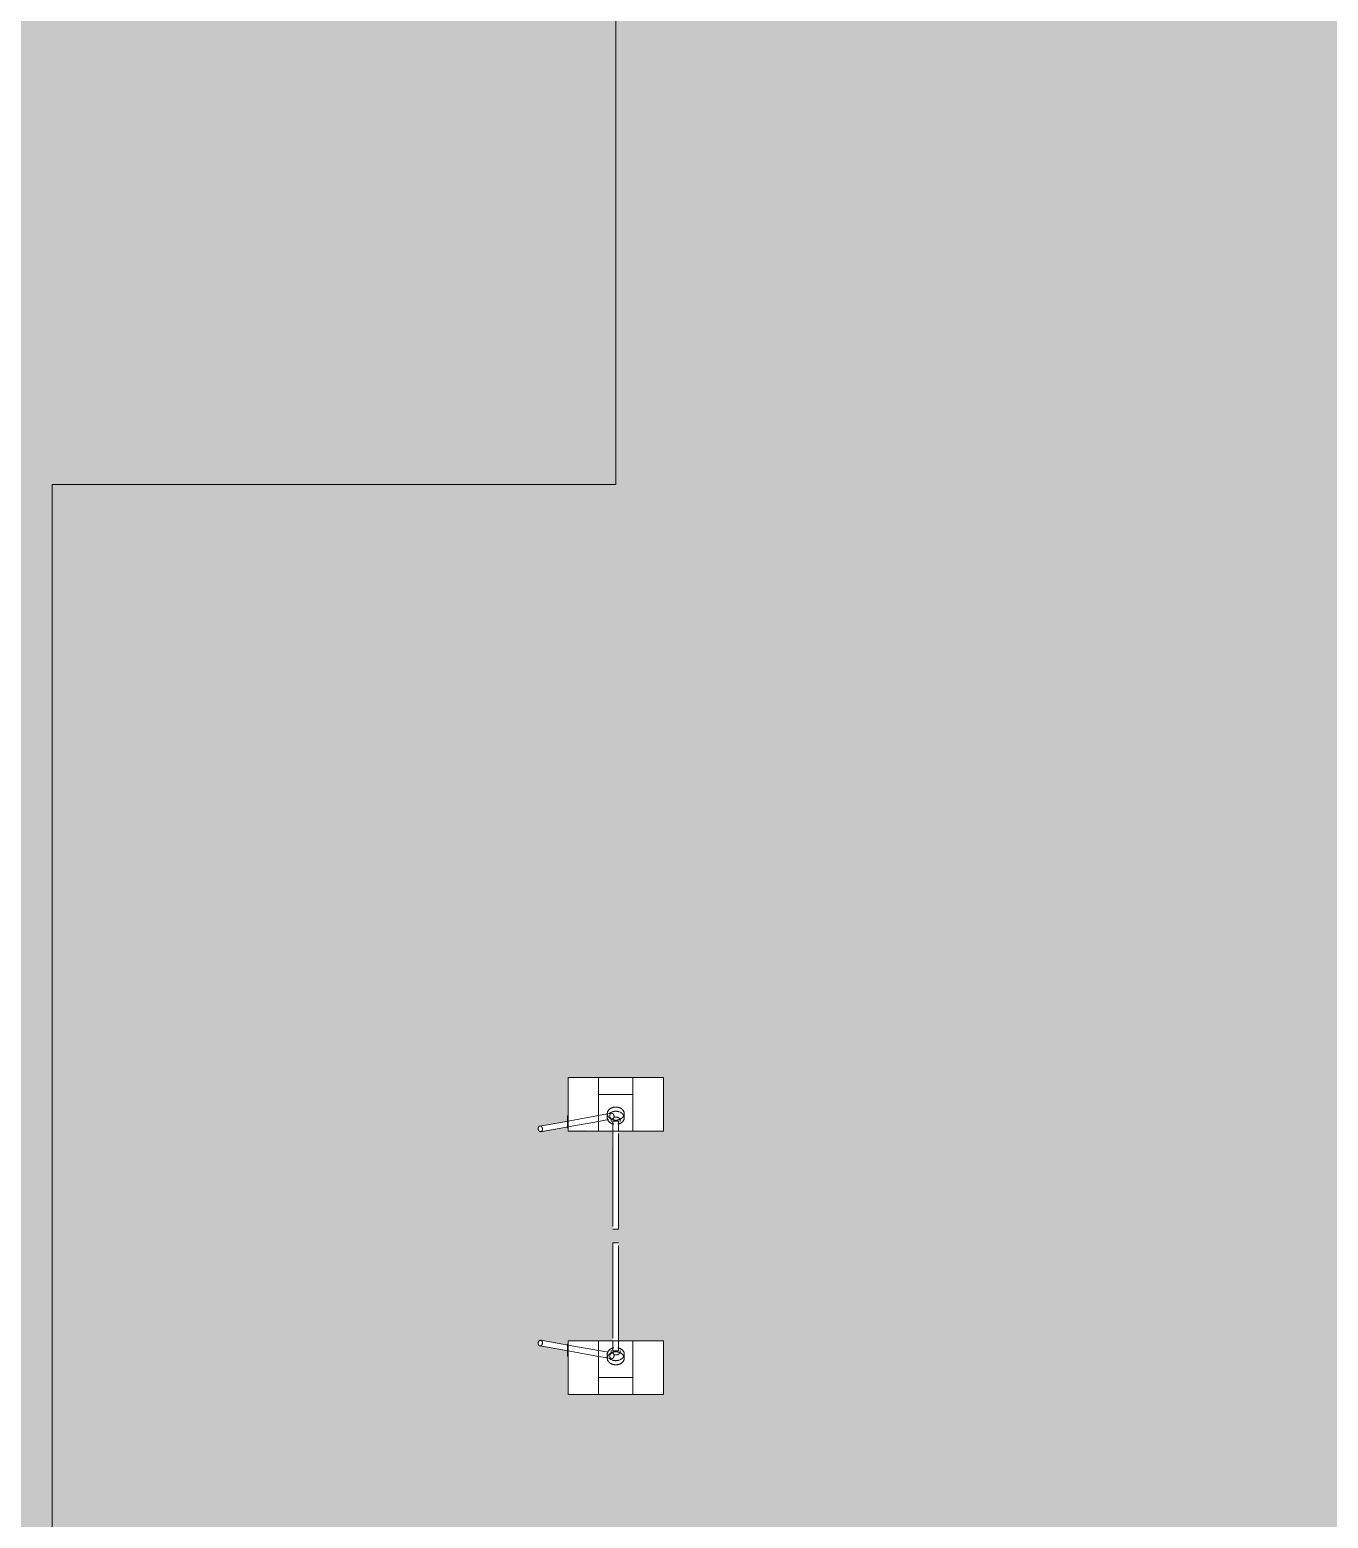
# Model space of a CAD drawing. Header units: millimetres. Extents: x -2766 to 205613, y -8553 to 29000.
# Drawn here: x 85245 to 92043, y 15358 to 23150 of the extents above; entities that cross this region are included whole.
import ezdxf

# ---------------------------------------------------------------- set-up
doc = ezdxf.new("R2010")
doc.units = ezdxf.units.MM
doc.linetypes.add('200_ШТРИХ__ш1_п0_6_', pattern=[800, 500, -300])
doc.layers.add('A-DETL-GENF-3', color=7, linetype='Continuous', lineweight=9, true_color=0xc0c0c0, transparency=0.4)
doc.layers.add('A-DETL-MBND-1', color=7, linetype='200_ШТРИХ__ш1_п0_6_', lineweight=9)
doc.layers.add('A-FLOR-1', color=7, linetype='Continuous', lineweight=5, true_color=0xb7b7b7)

# ---------------------------------------------------------------- blocks, each defined once
blk = doc.blocks.new('Gotschlich_Турникет-трипод_Тумбовый_Modul_Cross _R18 - Modul Cross 2-Arm-31992132-2_2_1_птичка')
at = {"layer": 'A-DETL-MBND-1'}
for p, q in [((-140, 250), (-140, 90)), ((-140, 90), (-140, 250)), ((-140, 250), (140, 250)), ((140, 250), (-140, 250)), ((140, 250), (140, 90)), ((140, 90), (140, 250)), ((-50.7, 90), (-140, 90)), ((-140, 90), (140, 90)), ((-140, 90), (-140, -90)), ((-140, 90), (-140, -90)), ((-140, -90), (-140, 90)), ((-140, 90), (-140, -90)), ((-140, 90), (140, 90)), ((-140, 90), (140, 90)), ((-140, -90), (-140, 90)), ((-140, 90), (-140, -90)), ((-140, 90), (140, 90)), ((-140, 90), (140, 90)), ((-140, 90), (140, 90)), ((-140, 90), (140, 90)), ((140, 90), (-50.7, 90)), ((-50.7, 90), (-50.7, -90)), ((140, -90), (140, 90)), ((140, -90), (140, 90)), ((140, 90), (140, -90)), ((140, -90), (140, 90)), ((140, 90), (140, -90)), ((70.8, 44.5), (49, 44.5)), ((94.8, 15), (88.7, 15)), ((140, 15), (94.8, 15)), ((653.7, 15), (140, 15)), ((47.1, -22.8), (50.9, -43.8)), ((49, -44.5), (70.8, -44.5)), ((50.9, -43.8), (59.1, -90)), ((89.6, -90), (80.4, -38.5)), ((88.7, -15), (94.8, -15)), ((94.8, -15), (140, -15)), ((140, -15), (653.7, -15)), ((140, -90), (-140, -90)), ((-140, -90), (-50.7, -90)), ((-140, -90), (140, -90)), ((140, -90), (-140, -90)), ((-140, -90), (140, -90)), ((140, -90), (-140, -90)), ((-140, -250), (-140, -90)), ((-140, -90), (-140, -250)), ((-140, -90), (60, -90)), ((-140, -90), (140, -90)), ((-50.7, -90), (140, -90)), ((59.1, -90), (87.7, -250)), ((87.7, -90), (140, -90)), ((118.2, -250), (89.6, -90)), ((140, -250), (140, -90)), ((140, -90), (140, -250)), ((-140, -250), (91.5, -250)), ((140, -250), (-140, -250)), ((63.6, -250), (60.8, -250)), ((60.8, -250), (63.6, -250)), ((60.8, -250), (60.8, -252)), ((63.6, -252), (60.8, -252)), ((60.8, -252), (63.6, -252)), ((64.9, -250), (62.5, -250)), ((62.5, -250), (73, -250)), ((62.5, -250), (62.5, -252)), ((73, -252), (62.5, -252)), ((62.5, -252), (64.9, -252)), ((76.7, -250), (63.6, -250)), ((63.6, -250), (65.8, -250)), ((63.6, -250), (63.6, -252)), ((65.8, -252), (63.6, -252)), ((63.6, -252), (76.7, -252)), ((68.9, -250), (63.9, -250)), ((63.9, -250), (65.6, -250)), ((63.9, -250), (63.9, -252)), ((65.6, -252), (63.9, -252)), ((63.9, -252), (68.9, -252)), ((65.7, -250), (64.5, -250)), ((64.5, -250), (77.5, -250)), ((64.5, -250), (64.5, -252)), ((77.5, -252), (64.5, -252)), ((64.5, -252), (65.7, -252)), ((66.4, -250), (64.9, -250)), ((64.9, -250), (64.9, -252)), ((64.9, -252), (66.4, -252)), ((65.6, -250), (67.2, -250)), ((67.2, -252), (65.6, -252)), ((77.9, -250), (65.7, -250)), ((65.7, -250), (65.7, -252)), ((65.7, -252), (77.9, -252)), ((65.8, -250), (78.2, -250)), ((65.8, -250), (65.8, -252)), ((78.2, -252), (65.8, -252)), ((79.3, -250), (66.4, -250)), ((66.4, -252), (79.3, -252)), ((67.2, -250), (80.3, -250)), ((67.2, -250), (67.2, -252)), ((80.3, -252), (67.2, -252)), ((69.5, -250), (68.9, -250)), ((68.9, -250), (68.9, -252)), ((68.9, -252), (69.5, -252)), ((70.9, -250), (69.5, -250)), ((69.5, -250), (69.5, -252)), ((69.5, -252), (70.9, -252)), ((81.4, -250), (70.9, -250)), ((70.9, -252), (81.4, -252)), ((73, -250), (74.2, -250)), ((73, -250), (73, -252)), ((74.2, -252), (73, -252)), ((74.2, -250), (75, -250)), ((75, -252), (74.2, -252)), ((75, -250), (80, -250)), ((75, -250), (75, -252)), ((80, -252), (75, -252)), ((78.1, -250), (76.7, -250)), ((76.7, -250), (76.7, -252)), ((76.7, -252), (78.1, -252)), ((77.5, -250), (79, -250)), ((77.5, -252), (77.5, -250)), ((79, -252), (77.5, -252)), ((80.3, -250), (77.9, -250)), ((77.9, -250), (77.9, -252)), ((77.9, -252), (80.3, -252)), ((80, -250), (78.1, -250)), ((78.1, -252), (80, -252)), ((78.2, -250), (79.3, -250)), ((78.2, -252), (78.2, -250)), ((79.3, -252), (78.2, -252)), ((79, -250), (81.4, -250)), ((81.4, -252), (79, -252)), ((79.3, -250), (79.3, -252)), ((80, -250), (80, -252)), ((80.3, -250), (83.1, -250)), ((83.1, -250), (80.3, -250)), ((80.3, -250), (80.3, -252)), ((80.3, -250), (80.3, -252)), ((80.3, -252), (83.1, -252)), ((83.1, -252), (80.3, -252)), ((81.4, -250), (81.4, -252)), ((83, -250), (86.2, -250)), ((86.3, -250), (83, -250)), ((83, -250), (86.2, -250)), ((83, -250), (83, -252)), ((86.2, -252), (83, -252)), ((83, -252), (86.3, -252)), ((83.1, -250), (83.1, -252)), ((86.2, -250), (91.5, -250)), ((86.2, -250), (91.5, -250)), ((86.2, -252), (86.2, -250)), ((91.5, -252), (86.2, -252)), ((86.9, -250), (86.3, -250)), ((86.3, -250), (86.3, -252)), ((86.3, -252), (86.9, -252)), ((90.7, -250), (86.9, -250)), ((86.9, -250), (86.9, -252)), ((86.9, -252), (90.7, -252)), ((88.3, -250), (87.5, -250)), ((87.5, -250), (90.1, -250)), ((87.5, -250), (87.5, -252)), ((90.1, -252), (87.5, -252)), ((87.5, -252), (88.3, -252)), ((87.7, -250), (114, -397.6)), ((89.2, -250), (88.3, -250)), ((88.3, -250), (88.3, -252)), ((88.3, -252), (89.2, -252)), ((90.1, -250), (89.2, -250)), ((89.2, -250), (89.2, -252)), ((89.2, -252), (90.1, -252)), ((90.1, -252), (90.1, -250)), ((91.3, -250), (90.7, -250)), ((91.3, -250), (90.7, -250)), ((90.7, -250), (90.7, -252)), ((90.7, -252), (91.3, -252)), ((94.6, -250), (91.3, -250)), ((94.6, -250), (91.3, -250)), ((91.3, -250), (91.3, -252)), ((91.3, -252), (94.6, -252)), ((91.5, -250), (94.6, -250)), ((91.5, -250), (94.6, -250)), ((91.5, -250), (91.5, -252)), ((94.6, -252), (91.5, -252)), ((96.9, -250), (93.7, -250)), ((93.7, -250), (97.1, -250)), ((93.7, -250), (93.7, -252)), ((97.1, -252), (93.7, -252)), ((93.7, -252), (96.9, -252)), ((94.6, -250), (94.6, -252)), ((102.1, -250), (96.9, -250)), ((96.9, -250), (96.9, -252)), ((96.9, -252), (102.1, -252)), ((97.1, -250), (99.1, -250)), ((97.1, -252), (97.1, -250)), ((99.1, -252), (97.1, -252)), ((99.1, -250), (99.9, -250)), ((99.1, -250), (99.1, -252)), ((99.9, -252), (99.1, -252)), ((99.9, -250), (102, -250)), ((99.9, -250), (99.9, -252)), ((102, -252), (99.9, -252)), ((102, -250), (105.3, -250)), ((102, -250), (102, -252)), ((105.3, -252), (102, -252)), ((105.3, -250), (102.1, -250)), ((102.1, -250), (102.1, -252)), ((102.1, -252), (105.3, -252)), ((105.3, -250), (105.3, -252)), ((106.9, -250), (110.1, -250)), ((110.1, -250), (106.9, -250)), ((106.9, -252), (106.9, -250)), ((106.9, -250), (106.9, -252)), ((106.9, -252), (110.1, -252)), ((110.1, -252), (106.9, -252)), ((110, -250), (107, -250)), ((107, -250), (110, -250)), ((107, -250), (107, -252)), ((107, -250), (107, -252)), ((110, -252), (107, -252)), ((107, -252), (110, -252)), ((110, -252), (110, -250)), ((110, -250), (110, -252)), ((110.1, -250), (110.1, -252)), ((110.1, -250), (110.1, -252)), ((116, -250), (111.8, -250)), ((111.8, -250), (115.5, -250)), ((111.8, -250), (111.8, -252)), ((115.5, -252), (111.8, -252)), ((111.8, -252), (116, -252)), ((115.6, -250), (111.9, -250)), ((111.9, -250), (116, -250)), ((111.9, -250), (111.9, -252)), ((116, -252), (111.9, -252)), ((111.9, -252), (115.6, -252)), ((115.5, -250), (117.8, -250)), ((115.5, -252), (115.5, -250)), ((117.8, -252), (115.5, -252)), ((117.8, -250), (115.6, -250)), ((115.6, -250), (115.6, -252)), ((115.6, -252), (117.8, -252)), ((116, -250), (116, -252)), ((116.7, -250), (140, -250)), ((117.8, -250), (120.1, -250)), ((120.2, -250), (117.8, -250)), ((117.8, -250), (117.8, -252)), ((117.8, -250), (117.8, -252)), ((117.8, -252), (120.2, -252)), ((120.1, -252), (117.8, -252)), ((143.6, -392.3), (118.2, -250)), ((123.8, -250), (119.8, -250)), ((119.8, -250), (123.8, -250)), ((119.8, -250), (119.8, -252)), ((123.8, -252), (119.8, -252)), ((119.8, -252), (123.8, -252)), ((120.1, -250), (123.8, -250)), ((120.1, -250), (120.1, -252)), ((123.8, -252), (120.1, -252)), ((123.8, -250), (120.2, -250)), ((120.2, -250), (120.2, -252)), ((120.2, -252), (123.8, -252)), ((123.8, -250), (123.8, -252)), ((123.8, -250), (123.8, -252))]:
    blk.add_line(p, q, dxfattribs=at)
for centre, major_axis, ratio, start_param, end_param in [((49, 0), (0, 44.5), 0.767231, 4.712389, 7.853982), ((49, 0), (0, 44.5), 0.767231, 1.570796, 2.617994), ((49, 0), (0, 44.5), 0.767231, 2.617994, 4.712389), ((70.8, 0), (0, 44.5), 0.767231, 1.123331, 1.570796), ((70.8, 0), (0, 44.5), 0.767231, 1.570796, 2.018261), ((70.8, 0), (0, 44.5), 0.767231, 0.782859, 1.047198), ((70.8, 0), (0, 44.5), 0.767231, 0.334478, 0.72216), ((70.8, 0), (0, 44.5), 0.767231, 4.950725, 6.617663), ((85, 0), (0, 23.8), 0.767231, 0.363973, 1.570796), ((85, 0), (0, 23.8), 0.767231, 1.570796, 2.040343), ((85, 0), (0, 23.8), 0.767231, 5.969026, 6.597345), ((88.7, 0), (0, 15), 0.001848, 0, 0.523599), ((88.7, 0), (0, 15), 0.001848, 5.759587, 6.283185), ((88.7, 0), (0, 15), 0.001848, 0.523599, 0.785398), ((88.7, 0), (0, 15), 0.001848, 5.497787, 5.759587), ((88.7, 0), (0, 15), 0.001848, 0.785398, 1.047198), ((88.7, 0), (0, 15), 0.001848, 4.974188, 5.497787), ((88.7, 0), (0, 15), 0.001848, 1.047198, 1.570796), ((88.7, 0), (0, 15), 0.001848, 4.712389, 4.974188), ((88.7, 0), (0, 15), 0.001848, 1.570796, 2.356194), ((88.7, 0), (0, 15), 0.001848, 4.45059, 4.712389), ((653.7, 0), (0, 15), 0.001848, 0, 1.570796), ((653.7, 0), (0, 15), 0.001848, 4.712389, 6.283185), ((653.7, 0), (0, 15), 0.001848, 1.570796, 3.141593), ((653.7, 0), (0, 15), 0.001848, 3.141593, 4.712389), ((70.8, 0), (0, 44.5), 0.767231, 2.094395, 2.358734), ((61.9, -20.2), (14.8, 2.6), 0.738826, 2.958155, 3.481754), ((61.9, -20.2), (14.8, 2.6), 0.738826, 2.757778, 2.958155), ((61.9, -20.2), (14.8, 2.6), 0.738826, 2.172757, 2.757778), ((61.9, -20.2), (14.8, 2.6), 0.738826, 3.481754, 3.743553), ((61.9, -20.2), (14.8, 2.6), 0.738826, 3.743553, 4.267152), ((61.9, -20.2), (14.8, 2.6), 0.738826, 1.387359, 2.172757), ((61.9, -20.2), (14.8, 2.6), 0.738826, 4.267152, 4.528951), ((61.9, -20.2), (14.8, 2.6), 0.738826, 4.528951, 4.790751), ((61.9, -20.2), (14.8, 2.6), 0.738826, 0.601961, 1.387359), ((70.8, 0), (0, 44.5), 0.767231, 2.935913, 4.474053), ((61.9, -20.2), (14.8, 2.6), 0.738826, 4.790751, 5.05255), ((61.9, -20.2), (14.8, 2.6), 0.738826, 5.05255, 5.31435), ((61.9, -20.2), (14.8, 2.6), 0.738826, 5.31435, 6.099748), ((61.9, -20.2), (14.8, 2.6), 0.738826, 6.099748, 6.885146), ((85, 0), (0, 23.8), 0.767231, 2.827433, 3.455752), ((88.7, 0), (0, 15), 0.001848, 4.18879, 4.45059), ((88.7, 0), (0, 15), 0.001848, 3.926991, 4.18879), ((88.7, 0), (0, 15), 0.001848, 2.356194, 2.617994), ((88.7, 0), (0, 15), 0.001848, 3.665191, 3.926991), ((88.7, 0), (0, 15), 0.001848, 2.617994, 2.879793), ((88.7, 0), (0, 15), 0.001848, 3.141593, 3.665191), ((88.7, 0), (0, 15), 0.001848, 2.879793, 3.141593), ((128.8, -395), (14.8, 2.6), 0.738826, 2.172757, 2.696356), ((128.8, -395), (14.8, 2.6), 0.738826, 1.910957, 2.172757), ((128.8, -395), (14.8, 2.6), 0.738826, 0.601961, 1.910957), ((128.8, -395), (14.8, 2.6), 0.738826, 0.078362, 0.601961), ((128.8, -395), (14.8, 2.6), 0.738826, 2.696356, 2.958155), ((128.8, -395), (14.8, 2.6), 0.738826, 2.958155, 3.219954), ((128.8, -395), (14.8, 2.6), 0.738826, 3.219954, 3.743553), ((128.8, -395), (14.8, 2.6), 0.738826, 3.743553, 6.361547)]:
    blk.add_ellipse(centre, major_axis=major_axis, ratio=ratio, start_param=start_param, end_param=end_param, dxfattribs=at)
blk = doc.blocks.new('Gotschlich_Турникет-трипод_Тумбовый_Modul_Cross _R18 - Modul Cross 2-Arm-31997083-2_2_1_птичка')
at = {"layer": 'A-DETL-MBND-1'}
for p, q in [((114, 397.6), (87.7, 250)), ((118.2, 250), (143.6, 392.3)), ((-140, 250), (-140, 90)), ((-140, 90), (-140, 250)), ((91.5, 250), (-140, 250)), ((-140, 250), (140, 250)), ((87.7, 250), (59.1, 90)), ((63.6, 252), (60.8, 252)), ((60.8, 252), (63.6, 252)), ((60.8, 252), (60.8, 250)), ((63.6, 250), (60.8, 250)), ((60.8, 250), (63.6, 250)), ((64.9, 252), (62.5, 252)), ((62.5, 252), (73, 252)), ((62.5, 252), (62.5, 250)), ((73, 250), (62.5, 250)), ((62.5, 250), (64.9, 250)), ((76.7, 252), (63.6, 252)), ((63.6, 252), (65.8, 252)), ((63.6, 252), (63.6, 250)), ((64.6, 250), (63.6, 250)), ((63.6, 250), (76.7, 250)), ((68.9, 252), (63.9, 252)), ((63.9, 252), (65.6, 252)), ((63.9, 252), (63.9, 250)), ((65.6, 250), (63.9, 250)), ((63.9, 250), (68.9, 250)), ((65.7, 252), (64.5, 252)), ((64.5, 252), (77.5, 252)), ((64.5, 252), (64.5, 250)), ((77.5, 250), (64.5, 250)), ((64.5, 250), (65.7, 250)), ((65.2, 250), (64.6, 250)), ((66.4, 252), (64.9, 252)), ((64.9, 252), (64.9, 250)), ((64.9, 250), (65.1, 250)), ((65.1, 250), (66.4, 250)), ((65.8, 250), (65.2, 250)), ((65.6, 252), (67.2, 252)), ((66.3, 250), (65.6, 250)), ((77.9, 252), (65.7, 252)), ((65.7, 252), (65.7, 250)), ((65.7, 250), (77.9, 250)), ((65.8, 252), (78.2, 252)), ((65.8, 252), (65.8, 250)), ((78.2, 250), (65.8, 250)), ((67.2, 250), (66.3, 250)), ((79.3, 252), (66.4, 252)), ((66.4, 250), (79.3, 250)), ((67.2, 252), (80.3, 252)), ((67.2, 252), (67.2, 250)), ((80.3, 250), (67.2, 250)), ((69.5, 252), (68.9, 252)), ((68.9, 252), (68.9, 250)), ((68.9, 250), (69.5, 250)), ((70.9, 252), (69.5, 252)), ((69.5, 252), (69.5, 250)), ((69.5, 250), (69.8, 250)), ((69.8, 250), (70.3, 250)), ((70.3, 250), (70.9, 250)), ((81.4, 252), (70.9, 252)), ((70.9, 250), (81.4, 250)), ((73, 252), (74.2, 252)), ((73, 252), (73, 250)), ((73.2, 250), (73, 250)), ((73.7, 250), (73.2, 250)), ((74.2, 250), (73.7, 250)), ((74.2, 252), (75, 252)), ((75, 250), (74.2, 250)), ((75, 252), (80, 252)), ((75, 252), (75, 250)), ((80, 250), (75, 250)), ((78.1, 252), (76.7, 252)), ((76.7, 252), (76.7, 250)), ((76.7, 250), (77.6, 250)), ((77.5, 252), (79, 252)), ((77.5, 250), (77.5, 252)), ((77.9, 250), (77.5, 250)), ((77.6, 250), (77.8, 250)), ((77.8, 250), (78.1, 250)), ((80.3, 252), (77.9, 252)), ((77.9, 252), (77.9, 250)), ((77.9, 250), (80.3, 250)), ((78.6, 250), (77.9, 250)), ((80, 252), (78.1, 252)), ((78.1, 250), (80, 250)), ((78.2, 252), (79.3, 252)), ((78.2, 250), (78.2, 252)), ((79.3, 250), (78.2, 250)), ((79, 250), (78.6, 250)), ((79, 252), (81.4, 252)), ((81.4, 250), (79, 250)), ((79.3, 252), (79.3, 250)), ((80, 252), (80, 250)), ((80.3, 252), (83.1, 252)), ((83.1, 252), (80.3, 252)), ((80.3, 252), (80.3, 250)), ((80.3, 252), (80.3, 250)), ((80.3, 250), (83.1, 250)), ((83.1, 250), (80.3, 250)), ((81.4, 252), (81.4, 250)), ((86.3, 252), (83, 252)), ((83, 252), (86.2, 252)), ((83, 252), (83, 250)), ((83, 250), (86.2, 250)), ((86.2, 250), (83, 250)), ((83, 250), (86.3, 250)), ((83.1, 252), (83.1, 250)), ((86.2, 252), (91.5, 252)), ((86.2, 250), (86.2, 252)), ((86.2, 250), (91.5, 250)), ((91.5, 250), (86.2, 250)), ((86.9, 252), (86.3, 252)), ((86.3, 252), (86.3, 250)), ((86.3, 250), (86.9, 250)), ((90.7, 252), (86.9, 252)), ((86.9, 252), (86.9, 250)), ((86.9, 250), (90.7, 250)), ((88.3, 252), (87.5, 252)), ((87.5, 252), (90.1, 252)), ((87.5, 252), (87.5, 250)), ((90.1, 250), (87.5, 250)), ((87.5, 250), (88.3, 250)), ((89.2, 252), (88.3, 252)), ((88.3, 252), (88.3, 250)), ((88.3, 250), (89.2, 250)), ((90.1, 252), (89.2, 252)), ((89.2, 252), (89.2, 250)), ((89.2, 250), (90.1, 250)), ((89.6, 90), (118.2, 250)), ((90.1, 250), (90.1, 252)), ((91.3, 252), (90.7, 252)), ((90.7, 252), (90.7, 250)), ((91.3, 250), (90.7, 250)), ((90.7, 250), (91.3, 250)), ((94.6, 252), (91.3, 252)), ((91.3, 252), (91.3, 250)), ((94.6, 250), (91.3, 250)), ((91.3, 250), (94.6, 250)), ((91.5, 252), (94.6, 252)), ((91.5, 252), (91.5, 250)), ((91.5, 250), (94.6, 250)), ((94.6, 250), (91.5, 250)), ((96.9, 252), (93.7, 252)), ((93.7, 252), (97.1, 252)), ((93.7, 252), (93.7, 250)), ((97.1, 250), (93.7, 250)), ((93.7, 250), (96.9, 250)), ((94.6, 252), (94.6, 250)), ((102.1, 252), (96.9, 252)), ((96.9, 252), (96.9, 250)), ((96.9, 250), (102.1, 250)), ((97.1, 252), (99.1, 252)), ((97.1, 250), (97.1, 252)), ((99.1, 250), (97.1, 250)), ((99.1, 252), (99.9, 252)), ((99.1, 252), (99.1, 250)), ((99.9, 250), (99.1, 250)), ((99.9, 252), (102, 252)), ((99.9, 252), (99.9, 250)), ((102, 250), (99.9, 250)), ((102, 252), (105.3, 252)), ((102, 252), (102, 250)), ((105.3, 250), (102, 250)), ((105.3, 252), (102.1, 252)), ((102.1, 252), (102.1, 250)), ((102.1, 250), (105.3, 250)), ((105.3, 252), (105.3, 250)), ((106.9, 252), (110.1, 252)), ((110.1, 252), (106.9, 252)), ((106.9, 250), (106.9, 252)), ((106.9, 252), (106.9, 250)), ((106.9, 250), (110.1, 250)), ((110.1, 250), (106.9, 250)), ((110, 252), (107, 252)), ((107, 252), (110, 252)), ((107, 252), (107, 250)), ((107, 252), (107, 250)), ((110, 250), (107, 250)), ((107, 250), (110, 250)), ((110, 250), (110, 252)), ((110, 252), (110, 250)), ((110.1, 252), (110.1, 250)), ((110.1, 252), (110.1, 250)), ((116, 252), (111.8, 252)), ((111.8, 252), (115.5, 252)), ((111.8, 252), (111.8, 250)), ((115.5, 250), (111.8, 250)), ((111.8, 250), (116, 250)), ((115.6, 252), (111.9, 252)), ((111.9, 252), (116, 252)), ((111.9, 252), (111.9, 250)), ((116, 250), (111.9, 250)), ((111.9, 250), (115.6, 250)), ((115.5, 252), (117.8, 252)), ((115.5, 250), (115.5, 252)), ((117.8, 250), (115.5, 250)), ((117.8, 252), (115.6, 252)), ((115.6, 252), (115.6, 250)), ((115.6, 250), (117.8, 250)), ((116, 252), (116, 250)), ((140, 250), (116.7, 250)), ((117.8, 252), (120.1, 252)), ((120.2, 252), (117.8, 252)), ((117.8, 252), (117.8, 250)), ((117.8, 252), (117.8, 250)), ((117.8, 250), (120.2, 250)), ((120.1, 250), (117.8, 250)), ((123.8, 252), (119.8, 252)), ((119.8, 252), (123.8, 252)), ((119.8, 252), (119.8, 250)), ((123.8, 250), (119.8, 250)), ((119.8, 250), (123.8, 250)), ((120.1, 252), (123.8, 252)), ((120.1, 252), (120.1, 250)), ((123.8, 250), (120.1, 250)), ((123.8, 252), (120.2, 252)), ((120.2, 252), (120.2, 250)), ((120.2, 250), (123.8, 250)), ((123.8, 252), (123.8, 250)), ((123.8, 252), (123.8, 250)), ((140, 250), (140, 90)), ((140, 90), (140, 250)), ((-50.7, 90), (-140, 90)), ((-140, 90), (140, 90)), ((-140, 90), (-140, -90)), ((-140, 90), (-140, -90)), ((-140, 90), (-140, -90)), ((-140, -90), (-140, 90)), ((140, 90), (-140, 90)), ((-140, 90), (140, 90)), ((-140, 90), (-140, -90)), ((-140, -90), (-140, 90)), ((140, 90), (-140, 90)), ((-140, 90), (140, 90)), ((60, 90), (-140, 90)), ((140, 90), (-140, 90)), ((140, 90), (-50.7, 90)), ((-50.7, 90), (-50.7, -90)), ((59.1, 90), (50.9, 43.8)), ((80.4, 38.5), (89.6, 90)), ((140, 90), (87.7, 90)), ((140, -90), (140, 90)), ((140, 90), (140, -90)), ((140, -90), (140, 90)), ((140, 90), (140, -90)), ((140, -90), (140, 90)), ((50.9, 43.8), (47.1, 22.8)), ((70.8, 44.5), (49, 44.5)), ((94.8, 15), (88.7, 15)), ((140, 15), (94.8, 15)), ((653.7, 15), (140, 15)), ((49, -44.5), (70.8, -44.5)), ((88.7, -15), (94.8, -15)), ((94.8, -15), (140, -15)), ((140, -15), (653.7, -15)), ((140, -90), (-140, -90)), ((-140, -90), (-50.7, -90)), ((140, -90), (-140, -90)), ((140, -90), (-140, -90)), ((140, -90), (-140, -90)), ((140, -90), (-140, -90)), ((-140, -250), (-140, -90)), ((-140, -90), (-140, -250)), ((140, -90), (-140, -90)), ((140, -90), (-140, -90)), ((-50.7, -90), (140, -90)), ((140, -250), (140, -90)), ((140, -90), (140, -250)), ((140, -250), (-140, -250)), ((-140, -250), (140, -250))]:
    blk.add_line(p, q, dxfattribs=at)
for centre, major_axis, ratio, start_param, end_param in [((128.8, 395), (-14.8, 2.6), 0.738826, 6.204824, 6.466623), ((128.8, 395), (-14.8, 2.6), 0.738826, 0.183438, 0.445237), ((128.8, 395), (-14.8, 2.6), 0.738826, 5.681225, 6.204824), ((128.8, 395), (-14.8, 2.6), 0.738826, 0.445237, 1.754234), ((128.8, 395), (-14.8, 2.6), 0.738826, 3.063231, 5.681225), ((128.8, 395), (-14.8, 2.6), 0.738826, 2.539632, 3.063231), ((128.8, 395), (-14.8, 2.6), 0.738826, 1.754234, 2.539632), ((49, 0), (0, 44.5), 0.767231, 4.712389, 7.853982), ((70.8, 0), (0, 44.5), 0.767231, 1.123331, 1.570796), ((70.8, 0), (0, 44.5), 0.767231, 0.72216, 1.047198), ((61.9, 20.2), (-14.8, 2.6), 0.738826, 5.681225, 7.252021), ((61.9, 20.2), (-14.8, 2.6), 0.738826, 4.895827, 5.681225), ((61.9, 20.2), (-14.8, 2.6), 0.738826, 0.968836, 1.492435), ((61.9, 20.2), (-14.8, 2.6), 0.738826, 1.492435, 1.754234), ((61.9, 20.2), (-14.8, 2.6), 0.738826, 4.634027, 4.895827), ((61.9, 20.2), (-14.8, 2.6), 0.738826, 1.754234, 2.539632), ((70.8, 0), (0, 44.5), 0.767231, 5.759587, 6.488865), ((61.9, 20.2), (-14.8, 2.6), 0.738826, 4.110428, 4.634027), ((85, 0), (0, 23.8), 0.767231, 1.10125, 1.570796), ((61.9, 20.2), (-14.8, 2.6), 0.738826, 3.32503, 4.110428), ((61.9, 20.2), (-14.8, 2.6), 0.738826, 2.539632, 3.32503), ((85, 0), (0, 23.8), 0.767231, 5.969026, 6.597345), ((70.8, 0), (0, 44.5), 0.767231, 5.235988, 5.759587), ((88.7, 0), (0, 15), 0.001848, 0, 0.261799), ((88.7, 0), (0, 15), 0.001848, 5.759587, 6.283185), ((88.7, 0), (0, 15), 0.001848, 0.261799, 0.523599), ((88.7, 0), (0, 15), 0.001848, 0.523599, 0.785398), ((88.7, 0), (0, 15), 0.001848, 5.497787, 5.759587), ((88.7, 0), (0, 15), 0.001848, 0.785398, 1.308997), ((88.7, 0), (0, 15), 0.001848, 4.974188, 5.497787), ((88.7, 0), (0, 15), 0.001848, 4.712389, 4.974188), ((88.7, 0), (0, 15), 0.001848, 1.308997, 1.570796), ((70.8, 0), (0, 44.5), 0.767231, 4.950725, 5.235988), ((653.7, 0), (0, 15), 0.001848, 0, 0.785398), ((653.7, 0), (0, 15), 0.001848, 4.712389, 6.283185), ((653.7, 0), (0, 15), 0.001848, 0.785398, 1.308997), ((653.7, 0), (0, 15), 0.001848, 1.308997, 1.570796), ((49, 0), (0, 44.5), 0.767231, 1.570796, 4.712389), ((70.8, 0), (0, 44.5), 0.767231, 1.570796, 2.018261), ((70.8, 0), (0, 44.5), 0.767231, 2.094395, 2.617994), ((70.8, 0), (0, 44.5), 0.767231, 2.617994, 2.807115), ((70.8, 0), (0, 44.5), 0.767231, 2.807115, 4.474053), ((85, 0), (0, 23.8), 0.767231, 1.570796, 2.199115), ((85, 0), (0, 23.8), 0.767231, 2.199115, 2.77762), ((85, 0), (0, 23.8), 0.767231, 2.827433, 3.455752), ((88.7, 0), (0, 15), 0.001848, 4.45059, 4.712389), ((88.7, 0), (0, 15), 0.001848, 1.570796, 1.832596), ((88.7, 0), (0, 15), 0.001848, 1.832596, 2.094395), ((88.7, 0), (0, 15), 0.001848, 3.926991, 4.45059), ((88.7, 0), (0, 15), 0.001848, 2.094395, 2.356194), ((88.7, 0), (0, 15), 0.001848, 2.356194, 2.617994), ((88.7, 0), (0, 15), 0.001848, 3.665191, 3.926991), ((88.7, 0), (0, 15), 0.001848, 2.617994, 2.879793), ((88.7, 0), (0, 15), 0.001848, 3.141593, 3.665191), ((88.7, 0), (0, 15), 0.001848, 2.879793, 3.141593), ((653.7, 0), (0, 15), 0.001848, 1.570796, 2.617994), ((653.7, 0), (0, 15), 0.001848, 3.141593, 4.712389), ((653.7, 0), (0, 15), 0.001848, 2.617994, 3.141593)]:
    blk.add_ellipse(centre, major_axis=major_axis, ratio=ratio, start_param=start_param, end_param=end_param, dxfattribs=at)

msp = doc.modelspace()

# ---------------------------------------------------------------- hatches: boundary and pattern name
at = {"layer": 'A-DETL-GENF-3'}
h = msp.add_hatch(color=256, dxfattribs=at)
h.paths.add_polyline_path([(78335, -280), (117363, -280), (117363, 12125), (117143, 12125), (117143, 12070), (117135, 12070), (117135, 12140), (117283, 12140), (117283, 12185), (117313, 12185), (117313, 12175), (117363, 12175), (117358.4, 13475), (117313, 13475), (117313, 13465), (117283, 13465), (117283, 13510), (117135, 13510), (117135, 13580), (117143, 13580), (117143, 13525), (117363, 13525), (117363, 21575), (117143, 21570.3), (117143, 21520), (117135, 21520), (117136.3, 21590), (117283, 21590), (117283, 21635), (117313, 21635), (117313, 21625), (117363, 21625), (117363, 22925), (117313, 22925), (117313, 22915), (117283, 22915), (117283, 22960), (117135, 22965), (117135, 23030), (117143, 23030), (117143, 22975), (117363, 22975), (117363, 23777.7), (112463, 23778), (112463, 27350), (82455, 27350), (82460.8, 20725.1), (82474.1, 20725.1), (82474.1, 19965.1), (82464.1, 19971), (82464.1, 19925.1), (82457.1, 19925.1), (82460.8, 19125.1), (82474.1, 19125.1), (82474.1, 18375.1), (82457.1, 18375.1), (82460.8, 18325.1), (82474.1, 18325.1), (82474.1, 17575.1), (82457.1, 17575.1), (82460.8, 16725.1), (82474.1, 16725.1), (82474.1, 15965.1), (82464.1, 15971), (82464.1, 15925.1), (82457.1, 15925.1), (82455, 15358), (78335, 15358), (78335, -258)])
h.paths.add_polyline_path([(104988, 100), (104938, 100), (104938, 425), (104763, 425), (104763, 475), (104988, 475), (104988, 120)])
h.paths.add_polyline_path([(114152.5, 100), (114118, 100), (114118, 475), (114468, 475), (114468, 100), (114418, 100), (114418, 425), (114168, 425), (114168, 100)])
h.paths.add_polyline_path([(94788, 100), (94738, 101.5), (94738, 475), (95263, 475), (95263, 425), (94788, 425), (94788, 104.5)])
h.paths.add_polyline_path([(101288, 100), (101238, 100), (101238, 425), (101113, 425), (101113, 475), (101288, 475), (101288, 120)])
h.paths.add_polyline_path([(90338, 100), (90288, 100), (90288, 475), (90763, 475), (90763, 425), (90338, 425), (90338, 120)])
h.paths.add_polyline_path([(85488, 100), (85438, 100), (85438, 475), (86263, 475), (86263, 425), (85488, 425), (85488, 120)])
h.paths.add_polyline_path([(81813, 120), (81763, 121.8), (81763, 510), (82113, 510), (82110.7, 460), (81813, 460), (81813, 125.5)])
h.paths.add_polyline_path([(115893, 5434), (115813, 5434), (115813, 5459), (115853, 5459), (115853, 5469), (115893, 5469), (115893, 5449)])
h.paths.add_polyline_path([(115813, 6059), (115813, 6084), (115893, 6084), (115893, 6049), (115853, 6049), (115853, 6059)])
h.paths.add_polyline_path([(115813, 6019), (115213, 6019), (115213, 6059), (115813, 6059), (115813, 6049)])
h.paths.add_polyline_path([(115893, 6314), (115813, 6314), (115813, 6339), (115853, 6339), (115853, 6349), (115893, 6349), (115893, 6329)])
h.paths.add_polyline_path([(81838, 7680), (81838, 7730), (81828, 7730), (81828, 7760), (81873, 7760), (81873, 7908), (81943, 7905.3), (81943, 7900), (81888, 7895.8), (81888, 7680), (81943, 7680), (81943, 7672), (81873, 7672), (81873, 7680), (81860.9, 7680)])
h.paths.add_polyline_path([(81788, 6780), (81788, 7680), (81838, 7680), (81838, 6780)])
h.paths.add_polyline_path([(115813, 6939), (115813, 6964), (115893, 6964), (115893, 6929), (115853, 6929), (115853, 6939)])
h.paths.add_polyline_path([(115503.7, 6899), (115213, 6899), (115213, 6939), (115813, 6939), (115813, 6899), (115783, 6899)])
h.paths.add_polyline_path([(111935.1, 7125.5), (111826.2, 7134.5), (111757.3, 7152.8), (111689.1, 7182.6), (111634.6, 7216.3), (111564, 7280), (111523.4, 7330.5), (111483.1, 7401.2), (111462.4, 7451), (111444.1, 7527.4), (111438, 7595.9), (111488, 7596.4), (111496, 7519.9), (111517.7, 7445.9), (111543.6, 7389.8), (111602.6, 7311.7), (111646, 7270.6), (111712.4, 7226.8), (111783.9, 7196.6), (111858.8, 7180), (111900.5, 7175.4), (111969.6, 7178.8), (112039.9, 7194.4), (112125.9, 7233.7), (112190.4, 7280), (112221.4, 7307.6), (112270.2, 7370.8), (112301.1, 7426.8), (112324.8, 7494.8), (112336.6, 7565.8), (112335.9, 7640.2), (112313.6, 7737.5), (112299.6, 7776.5), (112264.3, 7839.2), (112194.7, 7916.2), (112149.3, 7951.9), (112080.2, 7989.2), (112006.9, 8013), (111966, 8021.7), (111871.8, 8021.7), (111810.1, 8011.4), (111746.9, 7990.6), (111663.5, 7942.2), (111613, 7899), (111582.1, 7866.7), (111533, 7787.5), (111512.2, 7741.4), (111494.1, 7671.7), (111487.7, 7600), (111438, 7600.2), (111450.5, 7702), (111464, 7754.2), (111495.9, 7826.3), (111546.2, 7900), (111594.6, 7951.2), (111660.4, 8000.8), (111738.3, 8040.1), (111793.6, 8058.8), (111887.7, 8072.8), (111966, 8070.5), (112039.5, 8056.3), (112103.3, 8033.7), (112164.7, 8001.5), (112218.9, 7962.6), (112279.7, 7900), (112324.1, 7835.4), (112360.8, 7753.9), (112374.7, 7709.7), (112386.3, 7637.8), (112386.3, 7561.8), (112373.7, 7485.5), (112350.9, 7415.9), (112301.1, 7328.5), (112263.1, 7280), (112201.6, 7224.1), (112130.4, 7179.2), (112084.1, 7156.9), (112010.9, 7135.2), (111935.7, 7125.6)])
h.paths.add_polyline_path([(80538, 7280), (80538, 7680), (80588, 7679.8), (80588, 7280)])
h.paths.add_polyline_path([(106066, 7672), (106023, 7672), (106020.5, 7820), (106003, 7820), (106003, 7860), (106013, 7860), (106013, 7900), (106023, 7900), (106023, 7908), (106093, 7908), (106093, 7900), (106038, 7900), (106038, 7680), (106093, 7680), (106093, 7672)])
h.paths.add_polyline_path([(105013, 7900), (105013, 8900), (105053, 8900), (105053, 7900), (105023, 7900)])
h.paths.add_polyline_path([(104960.2, 7672), (104933, 7674), (104933, 7680), (104988, 7680), (104988, 7900), (104933, 7900), (104933, 7908), (105003, 7908), (105003, 7900), (105013, 7900), (105013, 7860), (105023, 7860), (105023, 7820), (105003, 7820), (105003, 7672), (104963, 7672)])
h.paths.add_polyline_path([(80503, 7672), (80433, 7672), (80433, 7680), (80488, 7680), (80488, 7900), (80433, 7900), (80433, 7908), (80503, 7903.9), (80503, 7760), (80548, 7760), (80548, 7730), (80538, 7730), (80538, 7680), (80503, 7674.8)])
h.paths.add_polyline_path([(95538, 9900), (95498, 9901), (95498, 10900), (95538, 10894.6), (95538, 9900.1)])
h.paths.add_polyline_path([(94058, 9900), (94018, 9905), (94018, 10900), (94058, 10900), (94058, 9900.1)])
h.paths.add_polyline_path([(82013, 9900), (81973, 9901), (81973, 10900), (82013, 10900), (82013, 9900.1)])
h.paths.add_polyline_path([(79054, 10645), (78693, 10645), (78697.9, 10695), (79054, 10695), (79054, 10900), (79104, 10900), (79104, 10645), (79073, 10645)])
h.paths.add_polyline_path([(93044, 10892), (92978, 10892), (92978, 10900), (93033, 10900), (93033, 11100), (92978, 11100), (92978, 11108), (93048, 11108), (93048, 10980), (93068, 10980), (93068, 10940), (93058, 10940), (93058, 10900), (93048, 10899), (93048, 10892)])
h.paths.add_polyline_path([(95588, 10892), (95548, 10895.6), (95548, 10900), (95538, 10900), (95538, 10940), (95528, 10940), (95528, 10980), (95548, 10980), (95548, 11108), (95618, 11108), (95613, 11100), (95563, 11100), (95563, 10900), (95618, 10900), (95613, 10892)])
h.paths.add_polyline_path([(94068, 10892), (94068, 10900), (94058, 10900), (94058, 10940), (94048, 10940), (94048, 10980), (94068, 10980), (94068, 11108), (94138, 11108), (94138, 11100), (94083, 11100), (94088, 10900), (94138, 10900), (94138, 10892), (94083, 10892)])
h.paths.add_polyline_path([(94494.3, 10892), (94458, 10892), (94458, 10900), (94513, 10900), (94513, 11100), (94458, 11100), (94458, 11108), (94528, 11108), (94528, 10980), (94548, 10980), (94548, 10940), (94538, 10940), (94538, 10900), (94528, 10899), (94528, 10892), (94512.9, 10892)])
h.paths.add_polyline_path([(82043, 10892), (82023, 10892), (82023, 10900), (82013, 10900), (82013, 10940), (82003, 10940), (82003, 10980), (82023, 10980), (82023, 11108), (82093, 11108), (82093, 11100), (82038, 11100), (82038, 10900), (82093, 10900), (82093, 10892), (82062.2, 10892)])
h.paths.add_polyline_path([(80987.9, 10892), (80933, 10892), (80933, 10900), (80988, 10900), (80988, 11100), (80933, 11100), (80933, 11108), (81003, 11108), (81003, 10980), (81023, 10980), (81023, 10940), (81013, 10940), (81013, 10900), (81003, 10899), (81003, 10892), (80989.8, 10892)])
h.paths.add_polyline_path([(98813, 12055), (98733, 12055), (98733, 12090), (98773, 12090), (98773, 12080), (98813, 12080), (98813, 12070)])
h.paths.add_polyline_path([(98813, 12640), (98813, 12680), (99413, 12680), (99413, 12640), (99060.5, 12640)])
h.paths.add_polyline_path([(98733, 12670), (98733, 12705), (98813, 12705), (98813, 12680), (98773, 12680), (98773, 12670), (98757, 12670)])
h.paths.add_polyline_path([(98813, 12985), (98733, 12985), (98733, 13020), (98773, 13020), (98773, 13010), (98813, 13010), (98813, 13000)])
h.paths.add_polyline_path([(99143, 13570), (98813, 13570), (98813, 13610), (99413, 13610), (99413, 13570), (99195.1, 13570)])
h.paths.add_polyline_path([(98757, 13600), (98733, 13600), (98733, 13635), (98813, 13635), (98813, 13610), (98773, 13610), (98773, 13600)])
h.paths.add_polyline_path([(78907.8, 14405), (78713, 14410), (78713, 14455), (79018, 14455), (79018, 14960), (79068, 14960), (79068, 14405), (78964.4, 14405)])
h.paths.add_polyline_path([(94693, 15203.4), (94693, 16200), (94733, 16200), (94733, 15203.4)])
h.paths.add_polyline_path([(109613, 15350), (100482, 15353.9), (100482, 15380.7), (109613, 15380.7), (109613, 15353.9)])
h.paths.add_polyline_path([(82658, 15408.1), (82614.1, 15408.1), (82614.1, 15925.1), (82634.1, 15925.1), (82634.1, 15975.1), (82514.1, 15975.1), (82514.1, 16725.1), (82664.1, 16725.1), (82663, 15408.1)])
h.paths.add_polyline_path([(82474.1, 15925.1), (82464.1, 15925.1), (82474.1, 15935.1)])
h.paths.add_polyline_path([(88063, 16006.2), (88063, 16233.9), (87908, 16266.9), (87908.6, 16281.7), (87918.6, 16289.9), (88063, 16266.9), (88063, 16286.2), (88298, 16289.9), (88300, 16799.9), (88328, 16799.9), (88328, 16286.2), (88563, 16286.2), (88563, 16006.2), (88223, 16006.2)])
h.paths.add_polyline_path([(82634.1, 16775.1), (82514.1, 16775.1), (82514.1, 17525.1), (82664.1, 17525.1), (82663, 16775.1)])
h.paths.add_polyline_path([(82457.1, 16775.1), (82460.8, 17525.1), (82474.1, 17525.1), (82474.1, 16775.1), (82464.1, 16775.1)])
h.paths.add_polyline_path([(88313, 16871.5), (88298, 16871.5), (88293.4, 17385.2), (88063, 17389.6), (88063, 17407.3), (87912.9, 17383.9), (87906.8, 17397.2), (87912.9, 17410.2), (87915.7, 17411.2), (88063, 17437.5), (88063, 17665.2), (88563, 17665.2), (88563, 17385.2), (88328, 17381.5), (88327.5, 16871.5), (88316.9, 16871.5)])
h.paths.add_polyline_path([(82664.1, 17575.1), (82514.1, 17575.1), (82514.1, 18325.1), (82663, 18325.1), (82664.1, 17750.1)])
h.paths.add_polyline_path([(82663, 18375.1), (82514.1, 18375.1), (82514.1, 19125.1), (82664.1, 19125.1), (82663, 18450)])
h.paths.add_polyline_path([(82614.1, 19175.1), (82614.1, 19925.1), (82634.1, 19925.1), (82634.1, 19975.1), (82514.1, 19975.1), (82514.1, 20725.1), (82664.1, 20725.1), (82663, 19175.1), (82625.2, 19175.1)])
h.paths.add_polyline_path([(82464.1, 19925.1), (82474.1, 19935.1), (82474.1, 19925.1)])
h.paths.add_polyline_path([(82625.2, 20775.1), (82614.1, 20775.1), (82614.1, 21150.1), (82514.1, 21150.1), (82514.1, 21525.1), (82664.1, 21525.1), (82663, 20775.1)])
h.paths.add_polyline_path([(112221, 20825), (112213, 20825), (112213, 20880), (112013, 20880), (112013, 20825), (112005, 20825), (112005, 20895), (112133, 20895), (112133, 20915), (112173, 20915), (112173, 20905), (112213, 20901), (112213, 20895), (112221, 20895), (112221, 20855)])
h.paths.add_polyline_path([(82457.1, 21150.1), (82460.8, 21525.1), (82474.1, 21525.1), (82474.1, 21150.1)])
h.paths.add_polyline_path([(82514.1, 21575.1), (82514.1, 22325.1), (82664.1, 22325.1), (82663, 21575.1)])
h.paths.add_polyline_path([(82457.1, 21575.1), (82460.8, 22325.1), (82474.1, 22325.1), (82474.1, 21575.1)])
h.paths.add_polyline_path([(113017, 21865), (112213, 21865), (112213, 21905), (113213, 21905), (113213, 21865), (113106.6, 21865)])
h.paths.add_polyline_path([(112133, 21895), (112133, 21915), (112005, 21915), (112005, 21985), (112013, 21985), (112013, 21930), (112213, 21930), (112213, 21985), (112221, 21985), (112221, 21915), (112213, 21915), (112213, 21905), (112173, 21905), (112173, 21895), (112157, 21895)])
h.paths.add_polyline_path([(82663, 22375.1), (82614.1, 22375.1), (82614.1, 23125.1), (82664.1, 23125.1), (82664.1, 22375.1)])
h.paths.add_polyline_path([(116280.5, 23029), (116268, 23029), (116268, 23399), (116318, 23394), (116318, 23079), (116873, 23079), (116873, 23029), (116318, 23029)])
h.paths.add_polyline_path([(113138, 23029), (112213, 23029), (112213, 23079), (113088, 23079), (113088, 23400), (113138, 23400), (113138, 23077.6)])
h.paths.add_polyline_path([(82664.1, 23175.1), (82614.1, 23175.1), (82614.1, 23925.1), (82664.1, 23925.1), (82664.1, 23394)])
h.paths.add_polyline_path([(82664.1, 23975.1), (82614.1, 23975.1), (82614.1, 24725.1), (82664.1, 24725.1), (82664.1, 24577.3)])
h.paths.add_polyline_path([(82663, 24775.1), (82514.1, 24775.1), (82514.1, 25525.1), (82664.1, 25525.1), (82664.1, 24775.1)])
h.paths.add_polyline_path([(82474.1, 24775.1), (82457.1, 24775.1), (82457.1, 25525.1), (82474.1, 25525.1), (82474.1, 25168.9)])
h.paths.add_polyline_path([(82663, 25575.1), (82514.1, 25575.1), (82514.1, 26325.1), (82664.1, 26325.1), (82664.1, 25575.1)])
h.paths.add_polyline_path([(82474.1, 25575.1), (82457.1, 25575.1), (82460.8, 26325.1), (82474.1, 26325.1), (82474.1, 25750)])
h.paths.add_polyline_path([(82457.1, 26375.1), (82457.1, 27100.1), (82474.1, 27100.1), (82474.1, 26375.1)])
h.paths.add_polyline_path([(82514.1, 26375.1), (82514.1, 27100.1), (82663, 27100), (82663, 26375.1)])
h.paths.add_polyline_path([(88480.2, 27100), (87838, 27100), (87838, 27250), (88638, 27250), (88638, 27100)])
h.paths.add_polyline_path([(84438, 27100), (84438, 27250), (85238, 27250), (85238, 27100), (84555, 27100)])
h.paths.add_polyline_path([(86138, 27100), (86138, 27250), (86938, 27250), (86938, 27100), (86678.7, 27100)])
h.paths.add_polyline_path([(85288, 27100), (85288, 27250), (86088, 27250), (86088, 27100)])
h.paths.add_polyline_path([(83588, 27100), (83588, 27250), (84388, 27250), (84388, 27100)])
h.paths.add_polyline_path([(88638, 27290), (87838, 27290), (87838, 27307), (88638, 27303.3)])
h.paths.add_polyline_path([(84438, 27290), (84438, 27307), (85238, 27303.3), (85238, 27290), (84877.1, 27290)])
h.paths.add_polyline_path([(86138, 27290), (86138, 27307), (86938, 27303.3), (86938, 27290), (86678.7, 27290)])
h.paths.add_polyline_path([(86088, 27290), (85288, 27290), (85288, 27307), (86088, 27303.3)])
h.paths.add_polyline_path([(84388, 27290), (83588, 27290), (83588, 27307), (84388, 27303.3)])

# ---------------------------------------------------------------- linework, layer by layer
at = {"layer": 'A-FLOR-1'}
for p, q in [((88313, 20770), (88313, 25750)), ((85363, 15200), (85363, 20770)), ((85363, 20770), (88313, 20770))]:
    msp.add_line(p, q, dxfattribs=at)

# ---------------------------------------------------------------- block references
at = {"layer": 'A-DETL-MBND-1'}
for name, p, rotation in [('Gotschlich_Турникет-трипод_Тумбовый_Modul_Cross _R18 - Modul Cross 2-Arm-31992132-2_2_1_птичка', (88313, 17525.2), 269.9999999999999), ('Gotschlich_Турникет-трипод_Тумбовый_Modul_Cross _R18 - Modul Cross 2-Arm-31997083-2_2_1_птичка', (88313, 16146.2), 89.99999999999973)]:
    msp.add_blockref(name, p, dxfattribs=dict(at, rotation=rotation))

doc.saveas('drawing.dxf')
